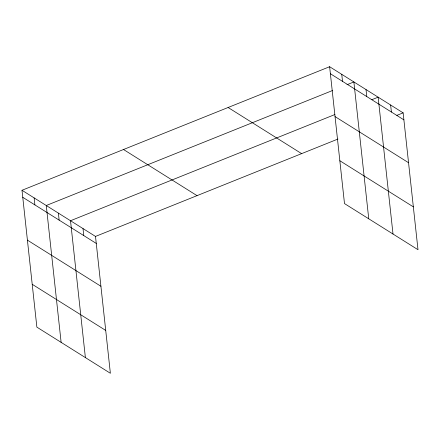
<?xml version="1.0" encoding="UTF-8"?>
<svg xmlns="http://www.w3.org/2000/svg" width="440" height="440" viewBox="0 0 440 440"><rect width="100%" height="100%" fill="white"/><g stroke="black" fill="none" stroke-linecap="round" stroke-linejoin="round"><path stroke-width="0.66" d="M22 190.284L95.508 236.423L110.374 373.28L36.867 327.14L22 190.284L329.626 66.721L403.134 112.86L418 249.716L344.493 203.577L329.626 66.721M332.574 90.508L46.261 205.507L61.127 342.364M346.99 84.717L353.881 81.95L368.748 218.806M334.901 114.538L70.516 220.737L85.382 357.594M371.872 99.688L378.142 97.174L393.008 234.031M95.508 236.423L337.964 139.035M396.864 115.374L403.134 112.86M330.385 73.733L403.893 119.867M335.038 116.584L408.551 162.718M339.834 160.732L413.347 206.866M228.107 107.498L301.615 153.632M123.514 149.512L197.027 195.646M22.759 197.296L96.272 243.43M27.418 240.147L100.925 286.281M32.214 284.29L105.721 330.429M390.638 105.017L391.397 112.024M366.009 89.562L366.773 96.569M341.754 74.333L342.513 81.345M83.012 228.58L83.776 235.587M58.388 213.12L59.147 220.132M34.127 197.896L34.892 204.908"/></g></svg>
